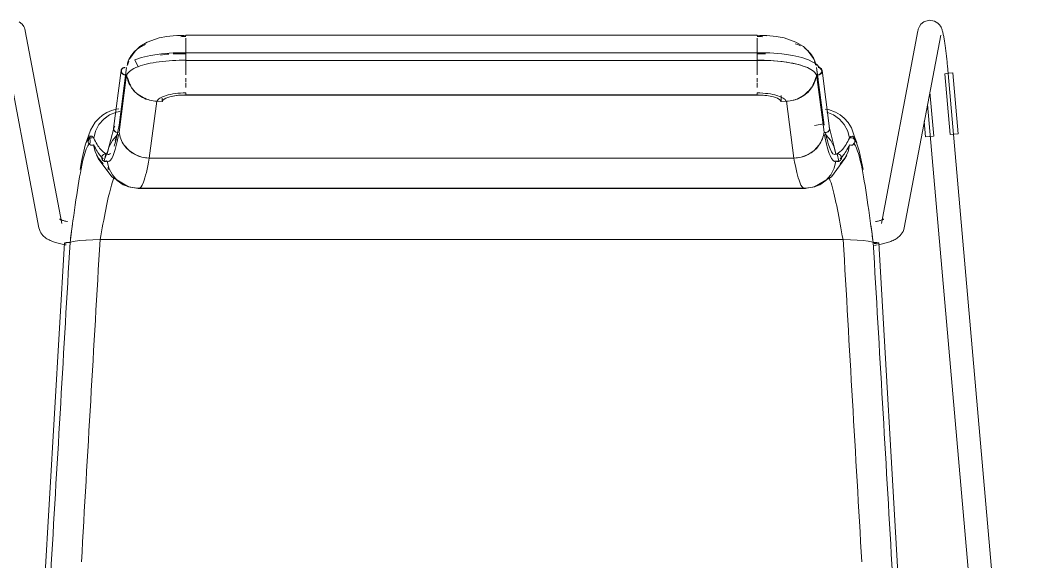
# Model space of a CAD drawing. Header units: millimetres. Extents: x 79795 to 317870, y -36033 to 97293.
# Drawn here: x 220321 to 220839, y 12868 to 13148 of the extents above; entities that cross this region are included whole.
import ezdxf

# ---------------------------------------------------------------- set-up
doc = ezdxf.new("R2010")
doc.units = ezdxf.units.MM
doc.header["$MEASUREMENT"] = 0
doc.layers.add('I-FURN', color=8, linetype='CONTINUOUS', lineweight=9)

msp = doc.modelspace()

# ---------------------------------------------------------------- linework, layer by layer
at = {"layer": 'I-FURN'}
for p, q in [((220320.86, 13147.02), (220322.43, 13145.7)), ((220787.8, 13147.02), (220786.22, 13145.7)), ((220787.8, 13147.02), (220790.55, 13147.86)), ((220790.55, 13147.86), (220793.31, 13147.37)), ((220793.31, 13147.37), (220794.96, 13146.33)), ((220322.43, 13145.7), (220323.18, 13144.62)), ((220323.18, 13144.62), (220323.56, 13143.82)), ((220323.56, 13143.82), (220323.77, 13143.2)), ((220323.77, 13143.2), (220323.91, 13142.68)), ((220323.91, 13142.68), (220323.99, 13142.27)), ((220342.81, 13042.97), (220323.99, 13142.27)), ((220784.66, 13142.27), (220765.84, 13042.97)), ((220784.75, 13142.68), (220784.66, 13142.27)), ((220784.88, 13143.2), (220784.75, 13142.68)), ((220785.1, 13143.82), (220784.88, 13143.2)), ((220785.47, 13144.62), (220785.1, 13143.82)), ((220786.22, 13145.7), (220785.47, 13144.62)), ((220794.96, 13146.33), (220795.82, 13145.42)), ((220795.82, 13145.42), (220796.3, 13144.72)), ((220796.3, 13144.72), (220796.6, 13144.16)), ((220796.6, 13144.16), (220796.81, 13143.69)), ((220796.81, 13143.69), (220796.98, 13143.26)), ((220796.98, 13143.26), (220797.13, 13142.85)), ((220797.13, 13142.85), (220797.25, 13142.46)), ((220797.25, 13142.46), (220797.36, 13142.06)), ((220797.36, 13142.06), (220797.47, 13141.66)), ((220797.47, 13141.66), (220797.58, 13141.25)), ((220312.2, 13140.03), (220331.02, 13040.74)), ((220386.97, 13136.54), (220383.08, 13134.15)), ((220393.01, 13138.67), (220386.97, 13136.54)), ((220397.05, 13139.46), (220393.01, 13138.67)), ((220401.87, 13139.97), (220397.05, 13139.46)), ((220406.9, 13140.08), (220401.87, 13139.97)), ((220406.9, 13140.08), (220406.9, 13139.91)), ((220701.75, 13140.08), (220406.9, 13140.08)), ((220406.9, 13139.78), (220406.9, 13140.06)), ((220406.9, 13136.84), (220406.9, 13138.59)), ((220406.9, 13133.98), (220406.9, 13136.56)), ((220701.75, 13140.08), (220706.78, 13139.97)), ((220701.75, 13139.91), (220701.75, 13140.08)), ((220701.75, 13140.06), (220701.75, 13139.78)), ((220701.75, 13138.59), (220701.75, 13136.84)), ((220701.75, 13136.56), (220701.75, 13133.98)), ((220706.78, 13139.97), (220711.6, 13139.46)), ((220711.6, 13139.46), (220715.64, 13138.67)), ((220715.64, 13138.67), (220721.69, 13136.54)), ((220721.69, 13136.54), (220725.57, 13134.15)), ((220777.64, 13040.74), (220796.45, 13140.03)), ((220797.58, 13141.25), (220797.68, 13140.82)), ((220797.68, 13140.82), (220797.78, 13140.38)), ((220797.78, 13140.38), (220797.87, 13139.92)), ((220797.87, 13139.92), (220797.97, 13139.44)), ((220797.97, 13139.44), (220798.06, 13138.94)), ((220798.06, 13138.94), (220798.16, 13138.43)), ((220798.16, 13138.43), (220798.25, 13137.9)), ((220798.25, 13137.9), (220798.34, 13137.35)), ((220798.34, 13137.35), (220798.44, 13136.78)), ((220798.44, 13136.78), (220798.53, 13136.19)), ((220380.61, 13131.86), (220377.93, 13127.96)), ((220383.08, 13134.15), (220380.61, 13131.86)), ((220406.9, 13133.82), (220406.9, 13130.8)), ((220406.9, 13130.8), (220406.9, 13133.81)), ((220701.75, 13130.8), (220701.75, 13133.82)), ((220701.75, 13133.81), (220701.75, 13130.8)), ((220725.57, 13134.15), (220728.05, 13131.86)), ((220728.05, 13131.86), (220730.72, 13127.96)), ((220798.53, 13136.19), (220798.62, 13135.59)), ((220798.62, 13135.59), (220798.71, 13134.97)), ((220798.71, 13134.97), (220798.8, 13134.33)), ((220798.8, 13134.33), (220798.89, 13133.69)), ((220798.89, 13133.69), (220798.98, 13133.02)), ((220798.98, 13133.02), (220799.06, 13132.35)), ((220799.06, 13132.35), (220799.15, 13131.66)), ((220799.15, 13131.66), (220799.23, 13130.96)), ((220377.93, 13127.96), (220377.83, 13127.76)), ((220383.93, 13128.52), (220380.47, 13127.35)), ((220380.47, 13127.35), (220382.23, 13123.81)), ((220388.62, 13129.62), (220383.93, 13128.52)), ((220394.24, 13130.46), (220388.62, 13129.62)), ((220400.36, 13130.95), (220394.24, 13130.46)), ((220406.9, 13131.04), (220400.36, 13130.95)), ((220406.9, 13131.04), (220406.9, 13130.97)), ((220701.75, 13131.04), (220406.9, 13131.04)), ((220406.9, 13127.19), (220406.9, 13131.04)), ((220406.9, 13130.97), (220406.9, 13130.78)), ((220406.9, 13130.78), (220406.9, 13130.47)), ((220406.9, 13130.47), (220406.9, 13130.08)), ((220406.9, 13130.08), (220406.9, 13129.63)), ((220406.9, 13129.63), (220406.9, 13129.14)), ((220406.9, 13129.14), (220406.9, 13128.64)), ((220406.9, 13128.64), (220406.9, 13128.16)), ((220406.9, 13128.16), (220406.9, 13127.74)), ((220406.9, 13127.74), (220406.9, 13127.41)), ((220406.9, 13127.41), (220406.9, 13127.19)), ((220406.9, 13127.11), (220406.9, 13123.3)), ((220406.9, 13123.3), (220406.9, 13127.11)), ((220406.9, 13127.08), (220701.75, 13127.08)), ((220701.75, 13131.04), (220708.29, 13130.95)), ((220701.75, 13130.97), (220701.75, 13131.04)), ((220701.75, 13131.04), (220701.75, 13127.09)), ((220701.75, 13130.78), (220701.75, 13130.97)), ((220701.75, 13130.47), (220701.75, 13130.78)), ((220701.75, 13130.08), (220701.75, 13130.47)), ((220701.75, 13129.63), (220701.75, 13130.08)), ((220701.75, 13129.14), (220701.75, 13129.63)), ((220701.75, 13128.64), (220701.75, 13129.14)), ((220701.75, 13128.16), (220701.75, 13128.64)), ((220701.75, 13127.74), (220701.75, 13128.16)), ((220701.75, 13127.41), (220701.75, 13127.74)), ((220701.75, 13127.19), (220701.75, 13127.41)), ((220701.75, 13127.09), (220701.75, 13127.19)), ((220701.75, 13123.3), (220701.75, 13127.11)), ((220701.75, 13127.11), (220701.75, 13123.3)), ((220707.98, 13127), (220701.75, 13127.08)), ((220714.54, 13126.47), (220707.98, 13127)), ((220708.29, 13130.95), (220714.42, 13130.46)), ((220714.42, 13130.46), (220720.04, 13129.62)), ((220718.55, 13125.88), (220714.54, 13126.47)), ((220720.04, 13129.62), (220724.73, 13128.52)), ((220724.73, 13128.52), (220728.18, 13127.35)), ((220728.18, 13127.35), (220732.3, 13125.17)), ((220730.72, 13127.96), (220730.82, 13127.76)), ((220799.23, 13130.96), (220799.32, 13130.25)), ((220799.32, 13130.25), (220799.4, 13129.53)), ((220799.4, 13129.53), (220799.48, 13128.81)), ((220799.48, 13128.81), (220799.55, 13128.07)), ((220799.55, 13128.07), (220799.63, 13127.33)), ((220799.63, 13127.33), (220799.7, 13126.59)), ((220799.7, 13126.59), (220799.78, 13125.84)), ((220373.45, 13121.77), (220369.59, 13091.99)), ((220376.29, 13123.33), (220372.44, 13093.64)), ((220406.9, 13119.54), (220406.9, 13123.1)), ((220701.75, 13123.1), (220701.75, 13119.54)), ((220722.99, 13124.91), (220718.55, 13125.88)), ((220726.42, 13123.81), (220722.99, 13124.91)), ((220732.3, 13125.17), (220734.85, 13122.27)), ((220736.21, 13093.64), (220732.37, 13123.33)), ((220732.52, 13122.14), (220733.14, 13117.36)), ((220739.06, 13091.99), (220735.21, 13121.77)), ((220799.78, 13125.84), (220799.85, 13125.09)), ((220799.85, 13125.09), (220799.91, 13124.34)), ((220799.91, 13124.34), (220799.93, 13124.18)), ((220838.88, 12680.86), (220799.93, 13124.18)), ((220376.27, 13119.79), (220372.42, 13090.09)), ((220375.83, 13119.8), (220375.52, 13117.36)), ((220406.9, 13116.07), (220406.9, 13117.92)), ((220701.75, 13117.92), (220701.75, 13116.07)), ((220732.39, 13119.79), (220736.23, 13090.09)), ((220798.51, 13120.2), (220801.27, 13088.79)), ((220798.64, 13120.21), (220800.7, 13120.4)), ((220800.7, 13120.4), (220802.74, 13120.57)), ((220802.74, 13120.57), (220805.5, 13089.16)), ((220406.9, 13113.09), (220406.9, 13115.55)), ((220701.75, 13115.55), (220701.75, 13113.09)), ((220792.82, 13088.05), (220790.84, 13110.65)), ((220387.97, 13076.71), (220391.83, 13105.99)), ((220391.83, 13105.99), (220394.55, 13105.92)), ((220394.55, 13107.59), (220394.55, 13105.92)), ((220394.55, 13105.92), (220395.19, 13106.78)), ((220395.19, 13106.78), (220396.54, 13107.57)), ((220396.54, 13107.57), (220398.52, 13108.24)), ((220398.52, 13108.24), (220401.01, 13108.75)), ((220401.01, 13108.75), (220403.86, 13109.07)), ((220403.86, 13109.07), (220406.9, 13109.18)), ((220701.75, 13109.24), (220406.9, 13109.24)), ((220406.9, 13109.18), (220701.75, 13109.18)), ((220701.75, 13109.18), (220704.79, 13109.07)), ((220704.79, 13109.07), (220707.64, 13108.75)), ((220707.64, 13108.75), (220710.13, 13108.24)), ((220710.13, 13108.24), (220712.12, 13107.57)), ((220712.12, 13107.57), (220713.47, 13106.78)), ((220713.47, 13106.78), (220714.11, 13105.92)), ((220714.11, 13105.92), (220714.11, 13108.93)), ((220714.11, 13105.92), (220716.82, 13105.99)), ((220716.82, 13105.99), (220720.68, 13076.71)), ((220368.4, 13101.19), (220366.03, 13100.16)), ((220371.05, 13100.33), (220367.53, 13098.93)), ((220370.91, 13101.84), (220368.4, 13101.19)), ((220372.33, 13101.99), (220370.91, 13101.84)), ((220371.05, 13100.32), (220372.79, 13100.7)), ((220372.79, 13100.7), (220371.05, 13100.33)), ((220738.6, 13101.67), (220736.82, 13101.9)), ((220741.12, 13098.93), (220737.61, 13100.33)), ((220742.2, 13100.37), (220738.6, 13101.67)), ((220744.47, 13099.03), (220742.2, 13100.37)), ((220789.63, 13104.31), (220826.92, 12679.81)), ((220360.12, 13095.13), (220357.62, 13091.02)), ((220361.86, 13097.1), (220360.12, 13095.13)), ((220363.83, 13098.78), (220361.86, 13097.1)), ((220364.45, 13096.76), (220361.97, 13093.93)), ((220366.03, 13100.16), (220363.83, 13098.78)), ((220367.53, 13098.93), (220364.45, 13096.76)), ((220364.45, 13096.76), (220365.55, 13097.66)), ((220744.2, 13096.76), (220741.12, 13098.93)), ((220746.69, 13093.93), (220744.2, 13096.76)), ((220746.64, 13097.25), (220744.47, 13099.03)), ((220748.63, 13095.01), (220746.64, 13097.25)), ((220750.44, 13092.19), (220748.63, 13095.01)), ((220787.9, 13095.57), (220788.59, 13087.68)), ((220357.62, 13091.02), (220354.94, 13083.39)), ((220360.23, 13090.61), (220359.32, 13086.98)), ((220361.97, 13093.93), (220360.23, 13090.61)), ((220369.61, 13092.07), (220366.64, 13080.46)), ((220369.65, 13092.23), (220369.58, 13091.76)), ((220369.58, 13091.76), (220369.65, 13091.29)), ((220369.83, 13092.67), (220369.65, 13092.23)), ((220369.65, 13091.29), (220369.84, 13090.85)), ((220370.13, 13093.06), (220369.83, 13092.67)), ((220369.84, 13090.85), (220370.13, 13090.47)), ((220370.13, 13090.47), (220370.51, 13090.17)), ((220370.51, 13090.17), (220370.96, 13089.97)), ((220370.96, 13089.97), (220371.46, 13089.9)), ((220371.19, 13088.12), (220372.57, 13094.42)), ((220371.46, 13089.9), (220371.95, 13089.93)), ((220372.42, 13090.09), (220372.61, 13088.94)), ((220736.09, 13094.42), (220731.26, 13093.46)), ((220736.05, 13088.94), (220736.23, 13090.09)), ((220736.7, 13089.93), (220737.2, 13089.9)), ((220737.2, 13089.9), (220737.69, 13089.97)), ((220737.69, 13089.97), (220738.14, 13090.17)), ((220738.14, 13090.17), (220738.52, 13090.47)), ((220738.52, 13090.47), (220738.82, 13090.85)), ((220739.01, 13092.23), (220738.82, 13092.67)), ((220738.82, 13090.85), (220739.01, 13091.29)), ((220739.07, 13091.76), (220739.01, 13092.23)), ((220739.01, 13091.29), (220739.07, 13091.76)), ((220739.05, 13092.07), (220742.01, 13080.46)), ((220748.43, 13090.61), (220746.69, 13093.93)), ((220749.33, 13086.98), (220748.43, 13090.61)), ((220754.43, 13080.47), (220750.44, 13092.19)), ((220356.45, 13085.28), (220356.53, 13085.76)), ((220356.52, 13085.76), (220356.45, 13085.28)), ((220356.51, 13084.79), (220356.45, 13085.28)), ((220356.45, 13085.28), (220356.51, 13084.79)), ((220356.69, 13084.33), (220356.51, 13084.79)), ((220356.51, 13084.79), (220356.69, 13084.33)), ((220356.72, 13086.22), (220356.52, 13085.76)), ((220356.53, 13085.76), (220356.72, 13086.21)), ((220356.72, 13086.21), (220357.02, 13086.61)), ((220357.02, 13086.61), (220356.72, 13086.22)), ((220357.02, 13086.61), (220357.41, 13086.92)), ((220357.41, 13086.92), (220357.02, 13086.61)), ((220358.42, 13087.9), (220357.25, 13088.22)), ((220357.25, 13088.22), (220357.44, 13084.38)), ((220357.41, 13086.92), (220357.86, 13087.11)), ((220357.86, 13087.11), (220357.41, 13086.92)), ((220357.86, 13087.11), (220358.36, 13087.19)), ((220358.36, 13087.19), (220357.86, 13087.11)), ((220359.32, 13086.98), (220358.85, 13087.15)), ((220358.85, 13087.14), (220359.32, 13086.98)), ((220368.93, 13085.72), (220367.18, 13082.32)), ((220371.44, 13088.59), (220368.93, 13085.72)), ((220370.44, 13085.69), (220371.19, 13088.12)), ((220371.93, 13089.02), (220371.44, 13088.59)), ((220737.22, 13088.59), (220736.72, 13089.02)), ((220739.72, 13085.72), (220737.22, 13088.59)), ((220741.48, 13082.32), (220739.72, 13085.72)), ((220749.8, 13087.15), (220749.33, 13086.98)), ((220749.33, 13086.98), (220749.8, 13087.14)), ((220749.8, 13087.14), (220750.3, 13087.19)), ((220750.3, 13087.19), (220749.8, 13087.15)), ((220750.3, 13087.19), (220750.79, 13087.11)), ((220750.79, 13087.11), (220750.3, 13087.19)), ((220750.79, 13087.11), (220751.25, 13086.92)), ((220751.25, 13086.92), (220750.79, 13087.11)), ((220751.25, 13086.92), (220751.63, 13086.61)), ((220751.64, 13086.61), (220751.25, 13086.92)), ((220751.63, 13086.61), (220751.93, 13086.21)), ((220751.94, 13086.22), (220751.64, 13086.61)), ((220751.93, 13086.21), (220752.13, 13085.76)), ((220752.13, 13085.76), (220751.94, 13086.22)), ((220752.14, 13084.79), (220751.96, 13084.33)), ((220751.96, 13084.33), (220752.15, 13084.79)), ((220752.13, 13085.76), (220752.2, 13085.28)), ((220752.21, 13085.28), (220752.13, 13085.76)), ((220752.2, 13085.28), (220752.14, 13084.79)), ((220752.15, 13084.79), (220752.21, 13085.28)), ((220790.64, 13087.86), (220788.59, 13087.68)), ((220792.7, 13088.04), (220790.64, 13087.86)), ((220803.46, 13088.98), (220801.39, 13088.8)), ((220805.5, 13089.16), (220803.46, 13088.98)), ((220354.94, 13083.39), (220353.05, 13074.87)), ((220356.98, 13083.93), (220356.69, 13084.33)), ((220356.69, 13084.33), (220356.98, 13083.93)), ((220357.36, 13083.61), (220356.98, 13083.93)), ((220356.98, 13083.93), (220357.36, 13083.61)), ((220357.81, 13083.4), (220357.36, 13083.61)), ((220357.36, 13083.61), (220357.81, 13083.4)), ((220358.3, 13083.31), (220357.81, 13083.4)), ((220357.81, 13083.4), (220358.3, 13083.31)), ((220358.8, 13083.34), (220358.3, 13083.31)), ((220358.3, 13083.31), (220358.8, 13083.34)), ((220359.27, 13083.49), (220358.8, 13083.34)), ((220358.8, 13083.34), (220359.27, 13083.49)), ((220360.07, 13079.88), (220359.27, 13083.49)), ((220359.27, 13083.49), (220360.06, 13079.88)), ((220360.06, 13079.88), (220361.7, 13076.56)), ((220361.71, 13076.56), (220360.07, 13079.88)), ((220366.64, 13080.46), (220364.47, 13075.14)), ((220367.18, 13082.32), (220366.28, 13078.61)), ((220375.05, 13083.32), (220377.54, 13080.58)), ((220377.54, 13080.58), (220380.65, 13078.5)), ((220728, 13078.5), (220731.11, 13080.58)), ((220731.11, 13080.58), (220733.6, 13083.32)), ((220742.37, 13078.61), (220741.48, 13082.32)), ((220742.01, 13080.46), (220742.34, 13078.59)), ((220748.59, 13079.88), (220746.95, 13076.56)), ((220746.96, 13076.56), (220748.6, 13079.88)), ((220749.38, 13083.49), (220748.59, 13079.88)), ((220748.6, 13079.88), (220749.38, 13083.49)), ((220749.85, 13083.34), (220749.38, 13083.49)), ((220749.38, 13083.49), (220749.85, 13083.34)), ((220750.35, 13083.31), (220749.85, 13083.34)), ((220749.85, 13083.34), (220750.35, 13083.31)), ((220750.84, 13083.4), (220750.35, 13083.31)), ((220750.35, 13083.31), (220750.85, 13083.4)), ((220751.29, 13083.61), (220750.84, 13083.4)), ((220750.85, 13083.4), (220751.3, 13083.61)), ((220751.67, 13083.93), (220751.29, 13083.61)), ((220751.3, 13083.61), (220751.68, 13083.93)), ((220751.96, 13084.33), (220751.67, 13083.93)), ((220751.68, 13083.93), (220751.96, 13084.33)), ((220756.34, 13070.81), (220754.43, 13080.47)), ((220353.05, 13074.87), (220352.32, 13070.81)), ((220361.65, 13076.48), (220360.76, 13078.23)), ((220368.63, 13066.94), (220361.65, 13076.48)), ((220361.7, 13076.56), (220364.1, 13073.72)), ((220364.1, 13073.72), (220361.71, 13076.56)), ((220363.51, 13077.35), (220363.44, 13076.86)), ((220363.44, 13076.86), (220363.51, 13076.37)), ((220363.45, 13076.86), (220363.51, 13077.35)), ((220363.51, 13076.37), (220363.45, 13076.86)), ((220363.51, 13077.35), (220363.7, 13077.81)), ((220363.7, 13077.81), (220363.51, 13077.35)), ((220363.7, 13075.91), (220363.51, 13076.37)), ((220363.51, 13076.37), (220363.7, 13075.91)), ((220363.7, 13077.81), (220363.99, 13078.21)), ((220363.99, 13078.21), (220363.7, 13077.81)), ((220363.99, 13075.5), (220363.7, 13075.91)), ((220363.7, 13075.91), (220363.99, 13075.5)), ((220364.37, 13078.53), (220363.99, 13078.21)), ((220363.99, 13078.21), (220364.38, 13078.52)), ((220364.38, 13075.19), (220363.99, 13075.5)), ((220363.99, 13075.5), (220364.37, 13075.19)), ((220364.82, 13078.73), (220364.37, 13078.53)), ((220364.37, 13075.19), (220364.82, 13074.99)), ((220364.38, 13078.52), (220364.83, 13078.73)), ((220364.83, 13074.99), (220364.38, 13075.19)), ((220365.6, 13078.89), (220364.77, 13075)), ((220365.32, 13078.81), (220364.82, 13078.73)), ((220364.82, 13074.99), (220365.32, 13074.9)), ((220364.83, 13078.73), (220365.32, 13078.81)), ((220365.32, 13074.91), (220364.83, 13074.99)), ((220365.32, 13078.81), (220365.81, 13078.77)), ((220365.81, 13078.77), (220365.32, 13078.81)), ((220365.81, 13074.94), (220365.32, 13074.91)), ((220365.32, 13074.9), (220365.81, 13074.94)), ((220365.81, 13078.77), (220366.28, 13078.61)), ((220366.28, 13078.61), (220365.81, 13078.77)), ((220366.28, 13075.11), (220365.81, 13074.94)), ((220365.81, 13074.94), (220366.28, 13075.1)), ((220366.28, 13075.1), (220367.18, 13071.39)), ((220380.65, 13078.5), (220384.2, 13077.19)), ((220384.2, 13077.19), (220387.97, 13076.71)), ((220720.68, 13076.71), (220387.97, 13076.71)), ((220387.97, 13076.71), (220720.68, 13076.71)), ((220720.68, 13076.71), (220724.45, 13077.19)), ((220724.45, 13077.19), (220728, 13078.5)), ((220740.02, 13066.94), (220747.01, 13076.48)), ((220741.3, 13075.09), (220744.18, 13075.14)), ((220741.48, 13071.39), (220742.37, 13075.1)), ((220742.37, 13078.61), (220742.84, 13078.77)), ((220742.84, 13078.77), (220742.37, 13078.61)), ((220742.84, 13074.94), (220742.37, 13075.11)), ((220742.37, 13075.1), (220742.84, 13074.94)), ((220742.84, 13078.77), (220743.34, 13078.81)), ((220743.34, 13078.81), (220742.84, 13078.77)), ((220743.34, 13074.91), (220742.84, 13074.94)), ((220742.84, 13074.94), (220743.34, 13074.9)), ((220743.88, 13075), (220743.05, 13078.89)), ((220743.34, 13078.81), (220743.83, 13078.73)), ((220743.83, 13078.73), (220743.34, 13078.81)), ((220743.83, 13074.99), (220743.34, 13074.91)), ((220743.34, 13074.9), (220743.83, 13074.99)), ((220743.83, 13078.73), (220744.28, 13078.52)), ((220744.28, 13078.53), (220743.83, 13078.73)), ((220744.28, 13075.19), (220743.83, 13074.99)), ((220743.83, 13074.99), (220744.28, 13075.19)), ((220744.66, 13078.21), (220744.28, 13078.53)), ((220744.28, 13078.52), (220744.66, 13078.21)), ((220744.66, 13075.5), (220744.28, 13075.19)), ((220744.28, 13075.19), (220744.66, 13075.5)), ((220746.95, 13076.56), (220744.55, 13073.72)), ((220744.55, 13073.72), (220746.96, 13076.56)), ((220744.66, 13078.21), (220744.95, 13077.81)), ((220744.96, 13077.81), (220744.66, 13078.21)), ((220744.95, 13075.91), (220744.66, 13075.5)), ((220744.66, 13075.5), (220744.96, 13075.91)), ((220744.95, 13077.81), (220745.14, 13077.35)), ((220745.14, 13076.37), (220744.95, 13075.91)), ((220745.15, 13077.35), (220744.96, 13077.81)), ((220744.96, 13075.91), (220745.15, 13076.37)), ((220745.14, 13077.35), (220745.21, 13076.86)), ((220745.21, 13076.86), (220745.14, 13076.37)), ((220745.21, 13076.86), (220745.15, 13077.35)), ((220745.15, 13076.37), (220745.21, 13076.86)), ((220747.01, 13076.48), (220747.9, 13078.23)), ((220368.93, 13068), (220367.18, 13071.39)), ((220367.18, 13071.39), (220368.93, 13067.99)), ((220741.47, 13071.39), (220739.72, 13068)), ((220739.72, 13067.99), (220741.48, 13071.39)), ((220377.28, 13061.83), (220368.63, 13066.94)), ((220371.44, 13065.13), (220368.93, 13068)), ((220368.93, 13067.99), (220371.44, 13065.12)), ((220374.58, 13062.96), (220371.44, 13065.13)), ((220371.44, 13065.12), (220374.57, 13062.95)), ((220731.37, 13061.83), (220740.02, 13066.94)), ((220737.21, 13065.13), (220734.08, 13062.96)), ((220734.08, 13062.95), (220737.22, 13065.12)), ((220739.72, 13068), (220737.21, 13065.13)), ((220737.22, 13065.12), (220739.72, 13067.99)), ((220377.44, 13061.76), (220374.26, 13063.13)), ((220374.57, 13062.95), (220378.14, 13061.59)), ((220378.15, 13061.59), (220374.58, 13062.96)), ((220382.47, 13060.96), (220377.44, 13061.76)), ((220378.14, 13061.59), (220381.93, 13061.11)), ((220381.93, 13061.11), (220378.15, 13061.59)), ((220726.72, 13061.11), (220381.93, 13061.11)), ((220381.93, 13061.11), (220726.72, 13061.11)), ((220382.47, 13060.96), (220687.27, 13060.96)), ((220687.27, 13060.96), (220726.18, 13060.96)), ((220726.18, 13060.96), (220731.22, 13061.76)), ((220730.51, 13061.59), (220726.72, 13061.11)), ((220726.72, 13061.11), (220730.51, 13061.59)), ((220734.08, 13062.96), (220730.51, 13061.59)), ((220730.51, 13061.59), (220734.08, 13062.95)), ((220731.22, 13061.76), (220734.39, 13063.13)), ((220341.59, 13045.2), (220341.61, 13045.19)), ((220341.61, 13045.19), (220341.69, 13045.15)), ((220341.69, 13045.15), (220341.77, 13045.1)), ((220341.77, 13045.1), (220341.93, 13045.02)), ((220341.93, 13045.02), (220342.12, 13044.94)), ((220342.12, 13044.94), (220342.35, 13044.84)), ((220342.35, 13044.84), (220342.62, 13044.74)), ((220342.62, 13044.74), (220342.92, 13044.63)), ((220342.92, 13044.63), (220343.26, 13044.53)), ((220343.26, 13044.53), (220343.63, 13044.42)), ((220343.63, 13044.42), (220344.02, 13044.31)), ((220344.02, 13044.31), (220344.44, 13044.2)), ((220344.44, 13044.2), (220344.89, 13044.1)), ((220344.89, 13044.1), (220345.36, 13044)), ((220345.36, 13044), (220345.85, 13043.9)), ((220763.3, 13044), (220762.8, 13043.9)), ((220763.77, 13044.1), (220763.3, 13044)), ((220764.21, 13044.2), (220763.77, 13044.1)), ((220764.63, 13044.31), (220764.21, 13044.2)), ((220765.03, 13044.42), (220764.63, 13044.31)), ((220765.39, 13044.53), (220765.03, 13044.42)), ((220765.73, 13044.63), (220765.39, 13044.53)), ((220766.03, 13044.74), (220765.73, 13044.63)), ((220766.3, 13044.84), (220766.03, 13044.74)), ((220766.53, 13044.94), (220766.3, 13044.84)), ((220766.73, 13045.02), (220766.53, 13044.94)), ((220766.88, 13045.1), (220766.73, 13045.02)), ((220766.97, 13045.15), (220766.88, 13045.1)), ((220767.04, 13045.19), (220766.97, 13045.15)), ((220767.06, 13045.2), (220767.04, 13045.19)), ((220331.02, 13040.74), (220331.28, 13039.75)), ((220331.28, 13039.75), (220331.64, 13038.86)), ((220331.64, 13038.86), (220332.08, 13038.07)), ((220332.08, 13038.07), (220332.56, 13037.38)), ((220776.58, 13038.07), (220776.09, 13037.38)), ((220777.01, 13038.86), (220776.58, 13038.07)), ((220777.38, 13039.75), (220777.01, 13038.86)), ((220777.64, 13040.74), (220777.38, 13039.75)), ((220324.92, 12700.98), (220344.21, 13032.89)), ((220332.56, 13037.38), (220333.07, 13036.78)), ((220333.07, 13036.78), (220333.59, 13036.26)), ((220333.59, 13036.26), (220334.12, 13035.81)), ((220334.12, 13035.81), (220334.66, 13035.41)), ((220334.66, 13035.41), (220335.19, 13035.05)), ((220335.19, 13035.05), (220335.73, 13034.73)), ((220335.73, 13034.73), (220336.27, 13034.44)), ((220336.27, 13034.44), (220336.82, 13034.17)), ((220336.82, 13034.17), (220337.38, 13033.91)), ((220337.38, 13033.91), (220337.95, 13033.68)), ((220337.95, 13033.68), (220338.53, 13033.46)), ((220338.53, 13033.46), (220339.12, 13033.25)), ((220339.12, 13033.25), (220339.73, 13033.06)), ((220339.73, 13033.06), (220340.34, 13032.88)), ((220344.21, 13032.89), (220344.27, 13032.84)), ((220344.27, 13032.84), (220344.21, 13032.89)), ((220344.47, 13033), (220344.77, 13033.04)), ((220344.78, 13033.04), (220344.48, 13033)), ((220344.77, 13033.04), (220345.16, 13033.07)), ((220345.16, 13033.07), (220344.78, 13033.04)), ((220345.62, 13033.1), (220345.16, 13033.07)), ((220345.16, 13033.07), (220345.61, 13033.1)), ((220345.61, 13033.1), (220346.11, 13033.1)), ((220346.11, 13033.1), (220345.62, 13033.1)), ((220346.61, 13033.1), (220346.11, 13033.1)), ((220346.11, 13033.1), (220346.6, 13033.1)), ((220346.6, 13033.1), (220347.08, 13033.08)), ((220347.08, 13033.08), (220346.61, 13033.1)), ((220347.98, 13033.48), (220347.08, 13033.08)), ((220347.08, 13033.08), (220347.98, 13033.48)), ((220349.73, 13033.85), (220347.98, 13033.48)), ((220347.98, 13033.48), (220349.72, 13033.85)), ((220352.22, 13034.16), (220349.73, 13033.85)), ((220349.73, 13033.85), (220352.19, 13034.16)), ((220355.32, 13034.4), (220352.22, 13034.16)), ((220352.22, 13034.16), (220355.28, 13034.4)), ((220358.86, 13034.55), (220355.32, 13034.4)), ((220355.32, 13034.4), (220358.8, 13034.55)), ((220362.63, 13034.61), (220358.86, 13034.55)), ((220358.86, 13034.55), (220362.55, 13034.61)), ((220746.03, 13034.61), (220362.63, 13034.61)), ((220362.63, 13034.61), (220746.03, 13034.61)), ((220749.8, 13034.55), (220746.03, 13034.61)), ((220746.11, 13034.61), (220749.8, 13034.55)), ((220753.33, 13034.4), (220749.8, 13034.55)), ((220749.86, 13034.55), (220753.33, 13034.4)), ((220756.43, 13034.16), (220753.33, 13034.4)), ((220753.38, 13034.4), (220756.44, 13034.16)), ((220758.93, 13033.85), (220756.43, 13034.16)), ((220756.47, 13034.16), (220758.93, 13033.85)), ((220760.67, 13033.48), (220758.93, 13033.85)), ((220758.94, 13033.85), (220760.67, 13033.48)), ((220761.58, 13033.08), (220760.67, 13033.48)), ((220760.67, 13033.48), (220761.58, 13033.08)), ((220762.05, 13033.1), (220761.58, 13033.08)), ((220761.58, 13033.08), (220762.05, 13033.1)), ((220762.54, 13033.1), (220762.05, 13033.1)), ((220762.05, 13033.1), (220762.55, 13033.1)), ((220763.04, 13033.1), (220762.54, 13033.1)), ((220762.55, 13033.1), (220763.04, 13033.1)), ((220763.49, 13033.07), (220763.04, 13033.1)), ((220763.04, 13033.1), (220763.5, 13033.07)), ((220763.88, 13033.04), (220763.49, 13033.07)), ((220763.5, 13033.07), (220763.88, 13033.04)), ((220764.18, 13033), (220763.88, 13033.04)), ((220763.88, 13033.04), (220764.18, 13033)), ((220764.37, 13032.95), (220764.18, 13033)), ((220764.18, 13033), (220764.37, 13032.95)), ((220764.44, 13032.89), (220764.37, 13032.95)), ((220764.37, 13032.95), (220764.44, 13032.89)), ((220764.38, 13032.84), (220764.44, 13032.89)), ((220764.44, 13032.89), (220764.38, 13032.84)), ((220783.73, 12700.98), (220764.44, 13032.89)), ((220768.93, 13033.06), (220768.31, 13032.88)), ((220769.53, 13033.25), (220768.93, 13033.06)), ((220770.12, 13033.46), (220769.53, 13033.25)), ((220770.7, 13033.68), (220770.12, 13033.46)), ((220771.28, 13033.91), (220770.7, 13033.68)), ((220771.84, 13034.17), (220771.28, 13033.91)), ((220772.39, 13034.44), (220771.84, 13034.17)), ((220772.92, 13034.73), (220772.39, 13034.44)), ((220773.46, 13035.05), (220772.92, 13034.73)), ((220774, 13035.41), (220773.46, 13035.05)), ((220774.53, 13035.81), (220774, 13035.41)), ((220775.06, 13036.26), (220774.53, 13035.81)), ((220775.58, 13036.78), (220775.06, 13036.26)), ((220776.09, 13037.38), (220775.58, 13036.78)), ((220340.34, 13032.88), (220340.97, 13032.7)), ((220340.97, 13032.7), (220341.62, 13032.54)), ((220341.62, 13032.54), (220342.27, 13032.39)), ((220342.27, 13032.39), (220342.94, 13032.25)), ((220342.94, 13032.25), (220343.62, 13032.11)), ((220343.62, 13032.11), (220344.31, 13031.99)), ((220344.31, 13031.99), (220345.02, 13031.87)), ((220344.74, 13032.75), (220344.45, 13032.79)), ((220344.46, 13032.79), (220344.75, 13032.75)), ((220345.12, 13032.71), (220344.74, 13032.75)), ((220344.75, 13032.75), (220345.13, 13032.71)), ((220762.09, 13032.68), (220762.58, 13032.68)), ((220762.59, 13032.68), (220762.09, 13032.68)), ((220762.92, 13031.76), (220762.19, 13031.66)), ((220762.58, 13032.68), (220763.07, 13032.69)), ((220763.08, 13032.69), (220762.59, 13032.68)), ((220763.63, 13031.87), (220762.92, 13031.76)), ((220763.07, 13032.69), (220763.53, 13032.71)), ((220763.53, 13032.71), (220763.08, 13032.69)), ((220763.53, 13032.71), (220763.9, 13032.75)), ((220763.91, 13032.75), (220763.53, 13032.71)), ((220763.9, 13032.75), (220764.19, 13032.79)), ((220764.2, 13032.79), (220763.91, 13032.75)), ((220764.19, 13032.79), (220764.38, 13032.84)), ((220764.38, 13032.84), (220764.2, 13032.79)), ((220765.03, 13032.11), (220764.34, 13031.99)), ((220765.71, 13032.25), (220765.03, 13032.11)), ((220766.38, 13032.39), (220765.71, 13032.25)), ((220767.04, 13032.54), (220766.38, 13032.39)), ((220767.68, 13032.7), (220767.04, 13032.54)), ((220768.31, 13032.88), (220767.68, 13032.7))]:
    msp.add_line(p, q, dxfattribs=at)
for centre, major_axis, ratio, start_param, end_param in [((220406.9, 13135.8), (-12.4, 0), 0.287441, 4.712389, 4.932602), ((220701.75, 13135.8), (12.4, 0), 0.287441, 1.332781, 1.570796), ((220406.9, 13124.33), (0, 15.75), 0.000004, 2.669107, 2.851347), ((220701.75, 13124.33), (0, 15.75), 0.000004, 3.431839, 3.614078), ((220371.54, 13091.76), (1.96, 0), 0.955139, 2.379629, 4.923331), ((220388.1, 13091.78), (15.78, 0), 0.955139, 3.254129, 3.495629), ((220720.55, 13091.78), (15.78, 0), 0.955139, 5.929149, 6.170649), ((220737.11, 13091.76), (1.96, 0), 0.955139, 4.501447, 6.790779), ((220388.1, 13091.78), (15.78, 0), 0.955139, 3.495799, 3.737346), ((220720.55, 13091.78), (15.78, 0), 0.955139, 5.687432, 5.928979), ((220388.1, 13091.78), (15.78, 0), 0.955139, 3.737469, 4.704147), ((220720.55, 13091.78), (15.78, 0), 0.955139, 4.720632, 5.68731)]:
    msp.add_ellipse(centre, major_axis=major_axis, ratio=ratio, start_param=start_param, end_param=end_param, dxfattribs=at)
for points in [[(220402.61, 13139.83), (220403.99, 13139.94), (220405.43, 13139.99), (220406.9, 13139.99)], [(220701.75, 13139.99), (220703.47, 13139.99), (220705.14, 13139.92), (220706.72, 13139.77)], [(220701.75, 13139.42), (220701.84, 13139.42), (220701.92, 13139.42), (220702, 13139.42)], [(220724.14, 13134.6), (220723.25, 13135.03), (220722.33, 13135.43), (220721.36, 13135.67)], [(220376.73, 13124.66), (220376.89, 13125.35), (220377.1, 13126.02), (220377.35, 13126.68)], [(220393.75, 13129.83), (220395.16, 13130.01), (220396.61, 13130.18), (220398.09, 13130.29)], [(220400.3, 13130.4), (220402.48, 13130.51), (220404.68, 13130.55), (220406.9, 13130.51)], [(220701.75, 13130.51), (220703.18, 13130.53), (220704.6, 13130.53), (220706.02, 13130.49)], [(220701.75, 13127.11), (220704.1, 13127.15), (220708.75, 13127.08), (220715.61, 13126.45), (220721.75, 13125.34), (220726.82, 13123.81), (220730.52, 13121.91), (220731.83, 13120.51), (220732.18, 13119.78)], [(220731.3, 13126.67), (220731.54, 13126.04), (220731.7, 13125.39), (220731.84, 13124.73)], [(220376.47, 13119.78), (220376.82, 13120.51), (220378.13, 13121.91), (220380.6, 13123.18), (220382.06, 13123.75)], [(220376.27, 13119.79), (220376.42, 13118.55), (220377, 13116.17), (220378.76, 13112.83), (220381.29, 13109.99), (220384.43, 13107.8), (220388.04, 13106.39), (220390.54, 13106.03), (220391.83, 13105.99)], [(220377.36, 13116.2), (220377.1, 13116.88), (220376.93, 13117.58), (220376.78, 13118.28)], [(220378.25, 13114.28), (220377.93, 13114.86), (220377.7, 13115.48), (220377.51, 13116.11)], [(220716.82, 13105.99), (220718.12, 13106.03), (220720.62, 13106.39), (220724.22, 13107.8), (220727.36, 13109.99), (220729.89, 13112.83), (220731.66, 13116.17), (220732.24, 13118.55), (220732.39, 13119.79)], [(220731.25, 13116.08), (220731.01, 13115.47), (220730.73, 13114.86), (220730.41, 13114.27)], [(220731.93, 13118.27), (220731.77, 13117.57), (220731.56, 13116.87), (220731.31, 13116.19)], [(220733.15, 13119.61), (220732.98, 13119.6), (220732.81, 13119.6), (220732.65, 13119.63)], [(220392.08, 13106), (220392.21, 13106.56), (220393.15, 13107.66), (220396.47, 13109.05), (220401.27, 13110.01), (220405.01, 13110.28), (220406.9, 13110.3)], [(220406.06, 13109.23), (220403.28, 13109.17), (220400.74, 13108.81), (220398.52, 13108.29)], [(220701.75, 13110.3), (220705.54, 13110.25), (220712.94, 13109.28), (220716.32, 13107.11), (220716.58, 13106)], [(220710.13, 13108.29), (220708.08, 13108.84), (220705.36, 13109.12), (220702.59, 13109.21)], [(220369.82, 13082.76), (220370.48, 13084.66), (220371.14, 13087.47), (220371.8, 13090.51)], [(220739.3, 13078.05), (220738.37, 13080.32), (220737.44, 13084.07), (220736.52, 13088.65)], [(220365.61, 13075.38), (220365.84, 13075.27), (220366.06, 13075.18), (220366.28, 13075.1)], [(220366.28, 13078.61), (220366.83, 13078.32), (220367.37, 13078.46), (220367.92, 13079.03)], [(220742.37, 13075.11), (220741.36, 13074.56), (220740.36, 13075.51), (220739.35, 13077.92)], [(220366.68, 13070.64), (220366.73, 13071.11), (220366.79, 13071.58), (220366.84, 13072.04)], [(220381.93, 13061.11), (220382.11, 13061.01), (220382.29, 13060.96), (220382.47, 13060.96)], [(220726.18, 13060.96), (220726.36, 13060.96), (220726.54, 13061.01), (220726.72, 13061.11)], [(220347.09, 13033.09), (220347.49, 13036.22), (220347.88, 13039.38), (220348.28, 13042.49)], [(220761.56, 13033.09), (220761.17, 13036.15), (220760.79, 13039.25), (220760.4, 13042.3)], [(220347.08, 13033.08), (220343.86, 12977.85), (220337.42, 12867.25), (220330.98, 12756.49), (220327.76, 12701.08)], [(220352.96, 12868.37), (220356.16, 12923.83), (220359.35, 12979.25), (220362.55, 13034.61)], [(220746.11, 13034.61), (220749.3, 12979.25), (220752.5, 12923.83), (220755.69, 12868.37)], [(220761.58, 13033.08), (220764.8, 12977.85), (220771.24, 12867.25), (220777.68, 12756.49), (220780.9, 12701.08)]]:
    msp.add_open_spline(points, degree=3, dxfattribs=at)
for points, knots in [([(220381.4, 13132.59), (220380.45, 13131.8), (220378.78, 13129.98), (220377.18, 13127.16), (220376.71, 13125.25), (220376.55, 13124.51)], [0.5, 0.5, 0.5, 0.5, 0.6666667, 0.8333333, 0.9365189, 0.9365189, 0.9365189, 0.9365189]), ([(220386.03, 13135.24), (220385.52, 13135.05), (220384.17, 13134.48), (220382.91, 13133.74), (220382.19, 13133.21)], [0.260519, 0.260519, 0.260519, 0.260519, 0.3333333, 0.4544474, 0.4544474, 0.4544474, 0.4544474]), ([(220732.17, 13124.45), (220732.01, 13125.21), (220731.45, 13127.12), (220729.89, 13129.98), (220727.88, 13132.16), (220726.5, 13133.17), (220726.1, 13133.44)], [0.0592823, 0.0592823, 0.0592823, 0.0592823, 0.1666667, 0.3333333, 0.5, 0.565028, 0.565028, 0.565028, 0.565028]), ([(220382.23, 13123.81), (220383.65, 13124.36), (220386.98, 13125.35), (220393.05, 13126.45), (220399.9, 13127.08), (220404.55, 13127.15), (220406.9, 13127.11)], [0.3397465, 0.3397465, 0.3397465, 0.3397465, 0.5, 0.6666667, 0.8333333, 0.9999948, 0.9999948, 0.9999948, 0.9999948]), ([(220375.41, 13123.37), (220375.27, 13123.38), (220375.05, 13123.36), (220374.76, 13123.29), (220374.49, 13123.19), (220374.17, 13123.01), (220373.85, 13122.72), (220373.62, 13122.36), (220373.48, 13122.01), (220373.44, 13121.7), (220373.43, 13121.43), (220373.47, 13121.17), (220373.54, 13120.91), (220373.65, 13120.66), (220373.84, 13120.35), (220374.17, 13120.03), (220374.56, 13119.79), (220374.92, 13119.67), (220375.18, 13119.63), (220375.34, 13119.61), (220375.41, 13119.6)], [0.1111111, 0.1111111, 0.1111111, 0.1111111, 0.1666667, 0.1944444, 0.2222222, 0.2777778, 0.3333333, 0.3888889, 0.4444444, 0.4791667, 0.5138889, 0.5486111, 0.5833333, 0.6180556, 0.6527778, 0.7222222, 0.7916667, 0.8263889, 0.8611111, 0.8888889, 0.8888889, 0.8888889, 0.8888889]), ([(220375.02, 13119.7), (220374.9, 13119.74), (220374.67, 13119.83), (220374.25, 13120.11), (220373.8, 13120.66), (220373.55, 13121.53), (220373.77, 13122.31), (220374.17, 13122.82), (220374.55, 13123.12), (220375.01, 13123.31), (220375.34, 13123.35), (220375.51, 13123.36)], [-0.8125, -0.8125, -0.8125, -0.8125, -0.765625, -0.71875, -0.625, -0.5, -0.375, -0.3125, -0.25, -0.1875, -0.125, -0.125, -0.125, -0.125]), ([(220732.39, 13119.79), (220732.53, 13119.73), (220732.74, 13119.66), (220733.03, 13119.62), (220733.31, 13119.6), (220733.61, 13119.64), (220733.9, 13119.72), (220734.16, 13119.83), (220734.48, 13120.03), (220734.8, 13120.34), (220735.04, 13120.71), (220735.17, 13121.06), (220735.22, 13121.38), (220735.22, 13121.65), (220735.19, 13121.91), (220735.12, 13122.16), (220735, 13122.41), (220734.81, 13122.71), (220734.49, 13123.02), (220734.09, 13123.23), (220733.74, 13123.33), (220733.47, 13123.37), (220733.31, 13123.37), (220733.24, 13123.37)], [0, 0, 0, 0, 0.0555556, 0.0833333, 0.1111111, 0.1666667, 0.1944444, 0.2222222, 0.2777778, 0.3333333, 0.3888889, 0.4444444, 0.4791667, 0.5138889, 0.5486111, 0.5833333, 0.6180556, 0.6527778, 0.7222222, 0.7916667, 0.8263889, 0.8611111, 0.8888889, 0.8888889, 0.8888889, 0.8888889]), ([(220733.15, 13123.36), (220733.31, 13123.35), (220733.6, 13123.31), (220733.99, 13123.17), (220734.4, 13122.91), (220734.86, 13122.39), (220735.11, 13121.53), (220734.88, 13120.74), (220734.48, 13120.21), (220734.1, 13119.89), (220733.79, 13119.75), (220733.64, 13119.7)], [-0.875, -0.875, -0.875, -0.875, -0.8125, -0.765625, -0.71875, -0.625, -0.5, -0.375, -0.3125, -0.25, -0.1875, -0.1875, -0.1875, -0.1875]), ([(220388.3, 13106.54), (220387.06, 13106.87), (220383.54, 13108.29), (220380.24, 13110.76), (220379.1, 13112.91)], [-0.8333333, -0.8333333, -0.8333333, -0.8333333, -0.6666667, -0.3333333, -0.3333333, -0.3333333, -0.3333333]), ([(220729.55, 13112.91), (220728.12, 13110.86), (220725.18, 13108.35), (220721.6, 13106.78), (220720.36, 13106.54)], [-0.6666667, -0.6666667, -0.6666667, -0.6666667, -0.3333333, -0.1666667, -0.1666667, -0.1666667, -0.1666667]), ([(220742.37, 13078.61), (220741.35, 13078.06), (220739.53, 13079.8), (220737.72, 13086.28), (220736.92, 13089.99)], [0, 0, 0, 0, 0.5, 0.8877852, 0.8877852, 0.8877852, 0.8877852]), ([(220355.55, 13084.77), (220355.79, 13085.4), (220357.04, 13088.31), (220358.3, 13088.54), (220359.32, 13086.98)], [0.6929173, 0.6929173, 0.6929173, 0.6929173, 0.75, 1, 1, 1, 1]), ([(220359.32, 13086.98), (220360.48, 13084.58), (220362.58, 13081.15), (220364.67, 13079.36), (220365.6, 13078.89)], [0, 0, 0, 0, 0.5, 0.9025383, 0.9025383, 0.9025383, 0.9025383]), ([(220366.28, 13075.11), (220367.31, 13074.56), (220369.26, 13076.43), (220371.21, 13083.85), (220372.14, 13088.58)], [0, 0, 0, 0, 0.5, 0.9532894, 0.9532894, 0.9532894, 0.9532894]), ([(220749.33, 13086.98), (220748.17, 13084.58), (220746.08, 13081.15), (220743.98, 13079.36), (220743.05, 13078.89)], [0, 0, 0, 0, 0.5, 0.9025379, 0.9025379, 0.9025379, 0.9025379]), ([(220753.18, 13084.56), (220752.92, 13085.28), (220751.64, 13088.3), (220750.35, 13088.54), (220749.33, 13086.98)], [0.6866019, 0.6866019, 0.6866019, 0.6866019, 0.75, 1, 1, 1, 1]), ([(220347.08, 13033.08), (220348.09, 13040.63), (220350.13, 13055.84), (220353.18, 13074.28), (220355.62, 13082.58), (220357.04, 13084.18), (220357.44, 13084.38)], [0, 0, 0, 0, 0.25, 0.5, 0.75, 0.8499411, 0.8499411, 0.8499411, 0.8499411]), ([(220359.27, 13083.49), (220360.44, 13081.09), (220362.07, 13078.43), (220363.7, 13076.76), (220364.15, 13076.36)], [0, 0, 0, 0, 0.5, 0.6963068, 0.6963068, 0.6963068, 0.6963068]), ([(220749.38, 13083.49), (220748.21, 13081.09), (220746.58, 13078.43), (220744.96, 13076.76), (220744.5, 13076.36)], [0, 0, 0, 0, 0.5, 0.696307, 0.696307, 0.696307, 0.696307]), ([(220761.58, 13033.08), (220760.56, 13040.63), (220758.53, 13055.84), (220755.48, 13074.28), (220753.04, 13082.58), (220751.62, 13084.18), (220751.21, 13084.38)], [0, 0, 0, 0, 0.25, 0.5, 0.75, 0.8499412, 0.8499412, 0.8499412, 0.8499412]), ([(220382.47, 13060.96), (220383.3, 13060.96), (220385.13, 13063.34), (220386.96, 13070.98), (220387.97, 13076.71)], [0.0892847, 0.0892847, 0.0892847, 0.0892847, 0.5, 1, 1, 1, 1]), ([(220720.68, 13076.71), (220721.69, 13070.98), (220723.52, 13063.34), (220725.35, 13060.96), (220726.18, 13060.96)], [0, 0, 0, 0, 0.5, 0.9107154, 0.9107154, 0.9107154, 0.9107154]), ([(220362.63, 13034.61), (220363.6, 13040), (220365.55, 13050.78), (220367.98, 13061.49), (220369.44, 13065.74), (220369.93, 13066.88)], [0, 0, 0, 0, 0.25, 0.5, 0.625, 0.625, 0.625, 0.625]), ([(220738.73, 13066.88), (220739.21, 13065.74), (220740.67, 13061.49), (220743.11, 13050.78), (220745.05, 13040), (220746.03, 13034.61)], [0.375, 0.375, 0.375, 0.375, 0.5, 0.75, 1, 1, 1, 1])]:
    msp.add_open_spline(points, degree=3, knots=knots, dxfattribs=at)

doc.saveas('drawing.dxf')
